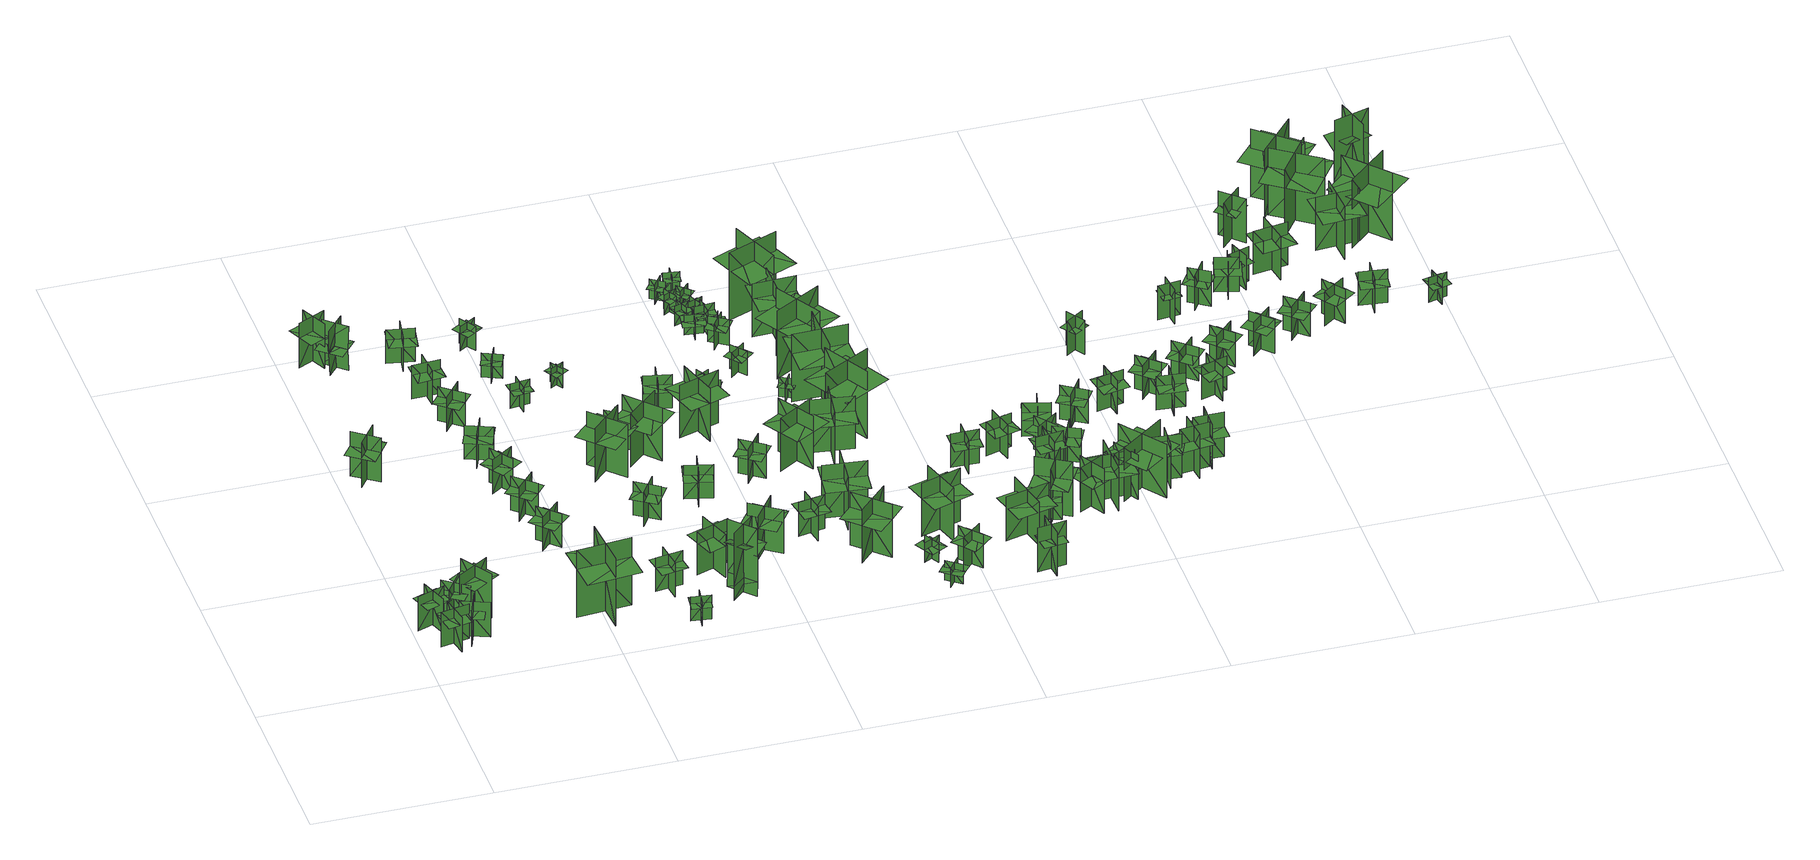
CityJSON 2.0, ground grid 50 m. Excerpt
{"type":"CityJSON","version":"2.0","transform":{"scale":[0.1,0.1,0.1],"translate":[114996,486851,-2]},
"CityObjects":{
"tree1":{"type":"SolitaryVegetationObject","geometry":[{"type":"MultiSurface","lod":"1","boundaries":[[[0,1,2]],[[0,2,3]],[[4,5,6]],[[4,6,7]],[[8,9,10]],[[8,10,11]],[[8,12,13]],[[8,13,9]]]}]},
"tree2":{"type":"SolitaryVegetationObject","geometry":[{"type":"MultiSurface","lod":"1","boundaries":[[[14,15,16]],[[14,16,17]],[[18,19,20]],[[18,20,21]],[[22,23,24]],[[22,24,25]],[[22,26,27]],[[22,27,23]]]}]},
"tree3":{"type":"SolitaryVegetationObject","geometry":[{"type":"MultiSurface","lod":"1","boundaries":[[[28,29,30]],[[28,30,31]],[[32,33,34]],[[32,34,35]],[[36,37,38]],[[36,38,39]],[[36,40,41]],[[36,41,37]]]}]},
"tree4":{"type":"SolitaryVegetationObject","geometry":[{"type":"MultiSurface","lod":"1","boundaries":[[[42,43,44]],[[42,44,45]],[[46,47,48]],[[46,48,49]],[[50,51,52]],[[50,52,53]],[[50,54,55]],[[50,55,51]]]}]},
"tree5":{"type":"SolitaryVegetationObject","geometry":[{"type":"MultiSurface","lod":"1","boundaries":[[[56,57,58]],[[56,58,59]],[[60,61,62]],[[60,62,63]],[[64,65,66]],[[64,66,67]],[[64,68,69]],[[64,69,65]]]}]},
"tree6":{"type":"SolitaryVegetationObject","geometry":[{"type":"MultiSurface","lod":"1","boundaries":[[[70,71,72]],[[70,72,73]],[[74,75,76]],[[74,76,77]],[[78,79,80]],[[78,80,81]],[[78,82,83]],[[78,83,79]]]}]},
"tree7":{"type":"SolitaryVegetationObject","geometry":[{"type":"MultiSurface","lod":"1","boundaries":[[[84,85,86]],[[84,86,87]],[[88,89,90]],[[88,90,91]],[[92,93,94]],[[92,94,95]],[[92,96,97]],[[92,97,93]]]}]},
"tree8":{"type":"SolitaryVegetationObject","geometry":[{"type":"MultiSurface","lod":"1","boundaries":[[[98,99,100]],[[98,100,101]],[[102,103,104]],[[102,104,105]],[[106,107,108]],[[106,108,109]],[[106,109,110]],[[106,110,111]]]}]},
"tree9":{"type":"SolitaryVegetationObject","geometry":[{"type":"MultiSurface","lod":"1","boundaries":[[[112,113,114]],[[112,114,115]],[[116,117,118]],[[116,118,119]],[[120,121,117]],[[120,117,116]],[[122,123,113]],[[122,113,112]],[[112,113,124]],[[112,124,125]],[[112,126,127]],[[112,127,113]]]}]},
"tree10":{"type":"SolitaryVegetationObject","geometry":[{"type":"MultiSurface","lod":"1","boundaries":[[[128,129,130]],[[128,130,131]],[[132,133,134]],[[132,134,135]],[[136,137,138]],[[136,138,139]],[[136,139,140]],[[136,140,141]]]}]},
"tree11":{"type":"SolitaryVegetationObject","geometry":[{"type":"MultiSurface","lod":"1","boundaries":[[[142,143,144]],[[142,144,145]],[[146,147,148]],[[146,148,149]],[[150,151,152]],[[150,152,153]],[[150,153,154]],[[150,154,155]]]}]},
"tree12":{"type":"SolitaryVegetationObject","geometry":[{"type":"MultiSurface","lod":"1","boundaries":[[[156,157,158]],[[156,158,159]],[[160,161,162]],[[160,162,163]],[[164,165,166]],[[164,166,167]],[[164,167,168]],[[164,168,169]]]}]},
"tree13":{"type":"SolitaryVegetationObject","geometry":[{"type":"MultiSurface","lod":"1","boundaries":[[[170,171,172]],[[170,172,173]],[[174,175,176]],[[174,176,177]],[[178,179,180]],[[178,180,181]],[[178,181,182]],[[178,182,183]]]}]},
"tree14":{"type":"SolitaryVegetationObject","geometry":[{"type":"MultiSurface","lod":"1","boundaries":[[[184,185,186]],[[184,186,187]],[[188,189,190]],[[188,190,191]],[[192,193,194]],[[192,194,195]],[[192,195,196]],[[192,196,197]]]}]},
"tree15":{"type":"SolitaryVegetationObject","geometry":[{"type":"MultiSurface","lod":"1","boundaries":[[[198,199,200]],[[198,200,201]],[[202,203,204]],[[202,204,205]],[[206,207,208]],[[206,208,209]],[[206,209,210]],[[206,210,211]]]}]},
"tree16":{"type":"SolitaryVegetationObject","geometry":[{"type":"MultiSurface","lod":"1","boundaries":[[[212,213,214]],[[212,214,215]],[[216,217,218]],[[216,218,219]],[[220,221,222]],[[220,222,223]],[[220,223,224]],[[220,224,225]]]}]},
"tree17":{"type":"SolitaryVegetationObject","geometry":[{"type":"MultiSurface","lod":"1","boundaries":[[[226,227,228]],[[226,228,229]],[[230,231,232]],[[230,232,233]],[[234,235,236]],[[234,236,237]],[[234,237,238]],[[234,238,239]]]}]},
"tree18":{"type":"SolitaryVegetationObject","geometry":[{"type":"MultiSurface","lod":"1","boundaries":[[[240,241,242]],[[240,242,243]],[[244,245,246]],[[244,246,247]],[[248,249,250]],[[248,250,251]],[[248,251,252]],[[248,252,253]]]}]},
"tree19":{"type":"SolitaryVegetationObject","geometry":[{"type":"MultiSurface","lod":"1","boundaries":[[[254,255,256]],[[254,256,257]],[[258,259,260]],[[258,260,261]],[[262,263,264]],[[262,264,265]],[[262,265,266]],[[262,266,267]]]}]},
"tree20":{"type":"SolitaryVegetationObject","geometry":[{"type":"MultiSurface","lod":"1","boundaries":[[[268,269,270]],[[268,270,271]],[[272,273,274]],[[272,274,275]],[[276,277,278]],[[276,278,279]],[[276,279,280]],[[276,280,281]]]}]},
"tree21":{"type":"SolitaryVegetationObject","geometry":[{"type":"MultiSurface","lod":"1","boundaries":[[[282,283,284]],[[282,284,285]],[[286,287,288]],[[286,288,289]],[[290,291,292]],[[290,292,293]],[[290,293,294]],[[290,294,295]]]}]},
"tree22":{"type":"SolitaryVegetationObject","geometry":[{"type":"MultiSurface","lod":"1","boundaries":[[[296,297,298]],[[296,298,299]],[[300,301,302]],[[300,302,303]],[[304,305,306]],[[304,306,307]],[[304,307,308]],[[304,308,309]]]}]},
"tree23":{"type":"SolitaryVegetationObject","geometry":[{"type":"MultiSurface","lod":"1","boundaries":[[[310,311,312]],[[310,312,313]],[[314,315,316]],[[314,316,317]],[[318,319,320]],[[318,320,321]],[[318,321,322]],[[318,322,323]]]}]},
"tree24":{"type":"SolitaryVegetationObject","geometry":[{"type":"MultiSurface","lod":"1","boundaries":[[[324,325,326]],[[324,326,327]],[[328,329,330]],[[328,330,331]],[[332,333,334]],[[332,334,335]],[[332,335,336]],[[332,336,337]]]}]},
"tree25":{"type":"SolitaryVegetationObject","geometry":[{"type":"MultiSurface","lod":"1","boundaries":[[[338,339,340]],[[338,340,341]],[[342,343,344]],[[342,344,345]],[[346,347,343]],[[346,343,342]],[[348,349,339]],[[348,339,338]],[[350,351,352]],[[350,352,353]],[[354,355,356]],[[354,356,357]]]}]},
"tree26":{"type":"SolitaryVegetationObject","geometry":[{"type":"MultiSurface","lod":"1","boundaries":[[[358,359,360]],[[358,360,361]],[[362,363,364]],[[362,364,365]],[[366,367,368]],[[366,368,369]],[[366,369,370]],[[366,370,371]]]}]},
"tree27":{"type":"SolitaryVegetationObject","geometry":[{"type":"MultiSurface","lod":"1","boundaries":[[[372,373,374]],[[372,374,375]],[[376,377,378]],[[376,378,379]],[[380,381,382]],[[380,382,383]],[[380,383,384]],[[380,384,385]]]}]},
"tree28":{"type":"SolitaryVegetationObject","geometry":[{"type":"MultiSurface","lod":"1","boundaries":[[[386,387,388]],[[386,388,389]],[[390,391,392]],[[390,392,393]],[[394,395,396]],[[394,396,397]],[[394,397,398]],[[394,398,399]]]}]},
"tree29":{"type":"SolitaryVegetationObject","geometry":[{"type":"MultiSurface","lod":"1","boundaries":[[[400,401,402]],[[400,402,403]],[[404,405,406]],[[404,406,407]],[[408,409,410]],[[408,410,411]],[[408,411,412]],[[408,412,413]]]}]},
"tree30":{"type":"SolitaryVegetationObject","geometry":[{"type":"MultiSurface","lod":"1","boundaries":[[[414,415,416]],[[414,416,417]],[[418,419,420]],[[418,420,421]],[[422,423,424]],[[422,424,425]],[[422,425,426]],[[422,426,427]]]}]},
"tree31":{"type":"SolitaryVegetationObject","geometry":[{"type":"MultiSurface","lod":"1","boundaries":[[[428,429,430]],[[428,430,431]],[[432,433,434]],[[432,434,435]],[[436,437,438]],[[436,438,439]],[[436,439,440]],[[436,440,441]]]}]},
"tree32":{"type":"SolitaryVegetationObject","geometry":[{"type":"MultiSurface","lod":"1","boundaries":[[[442,443,444]],[[442,444,445]],[[446,447,448]],[[446,448,449]],[[450,451,452]],[[450,452,453]],[[450,453,454]],[[450,454,455]]]}]},
"tree33":{"type":"SolitaryVegetationObject","geometry":[{"type":"MultiSurface","lod":"1","boundaries":[[[456,457,458]],[[456,458,459]],[[460,461,462]],[[460,462,463]],[[464,465,466]],[[464,466,467]],[[464,467,468]],[[464,468,469]]]}]},
"tree34":{"type":"SolitaryVegetationObject","geometry":[{"type":"MultiSurface","lod":"1","boundaries":[[[470,471,472]],[[470,472,473]],[[474,475,476]],[[474,476,477]],[[478,479,480]],[[478,480,481]],[[478,481,482]],[[478,482,483]]]}]},
"tree35":{"type":"SolitaryVegetationObject","geometry":[{"type":"MultiSurface","lod":"1","boundaries":[[[484,485,486]],[[484,486,487]],[[488,489,490]],[[488,490,491]],[[492,493,494]],[[492,494,495]],[[492,493,496]],[[492,496,497]]]}]},
"tree36":{"type":"SolitaryVegetationObject","geometry":[{"type":"MultiSurface","lod":"1","boundaries":[[[498,499,500]],[[498,500,501]],[[502,503,504]],[[502,504,505]],[[506,507,508]],[[506,508,509]],[[506,509,510]],[[506,510,511]]]}]},
"tree37":{"type":"SolitaryVegetationObject","geometry":[{"type":"MultiSurface","lod":"1","boundaries":[[[512,513,514]],[[512,514,515]],[[516,517,518]],[[516,518,519]],[[520,521,522]],[[520,522,523]],[[520,521,524]],[[520,524,525]]]}]},
"tree38":{"type":"SolitaryVegetationObject","geometry":[{"type":"MultiSurface","lod":"1","boundaries":[[[526,527,528]],[[526,528,529]],[[530,531,532]],[[530,532,533]],[[534,535,536]],[[534,536,537]],[[534,537,538]],[[534,538,539]]]}]},
"tree39":{"type":"SolitaryVegetationObject","geometry":[{"type":"MultiSurface","lod":"1","boundaries":[[[540,541,542]],[[540,542,543]],[[544,545,546]],[[544,546,547]],[[548,549,550]],[[548,550,551]],[[548,549,552]],[[548,552,553]]]}]},
"tree40":{"type":"SolitaryVegetationObject","geometry":[{"type":"MultiSurface","lod":"1","boundaries":[[[554,555,556]],[[554,556,557]],[[558,559,560]],[[558,560,561]],[[562,563,564]],[[562,564,565]],[[562,565,566]],[[562,566,567]]]}]},
"tree41":{"type":"SolitaryVegetationObject","geometry":[{"type":"MultiSurface","lod":"1","boundaries":[[[568,569,570]],[[568,570,571]],[[572,573,574]],[[572,574,575]],[[576,577,578]],[[576,578,579]],[[576,579,580]],[[576,580,581]]]}]},
"tree42":{"type":"SolitaryVegetationObject","geometry":[{"type":"MultiSurface","lod":"1","boundaries":[[[582,583,584]],[[582,584,585]],[[586,587,588]],[[586,588,589]],[[590,591,592]],[[590,592,593]],[[590,593,594]],[[590,594,595]]]}]},
"tree43":{"type":"SolitaryVegetationObject","geometry":[{"type":"MultiSurface","lod":"1","boundaries":[[[596,597,598]],[[596,598,599]],[[600,601,602]],[[600,602,603]],[[604,605,606]],[[604,606,607]],[[604,607,608]],[[604,608,609]]]}]},
"tree44":{"type":"SolitaryVegetationObject","geometry":[{"type":"MultiSurface","lod":"1","boundaries":[[[610,611,612]],[[610,612,613]],[[614,615,616]],[[614,616,617]],[[618,619,620]],[[618,620,621]],[[618,621,622]],[[618,622,623]]]}]},
"tree45":{"type":"SolitaryVegetationObject","geometry":[{"type":"MultiSurface","lod":"1","boundaries":[[[624,625,626]],[[624,626,627]],[[628,629,630]],[[628,630,631]],[[632,633,634]],[[632,634,635]],[[632,635,636]],[[632,636,637]]]}]},
"tree46":{"type":"SolitaryVegetationObject","geometry":[{"type":"MultiSurface","lod":"1","boundaries":[[[638,639,640]],[[638,640,641]],[[642,643,644]],[[642,644,645]],[[646,647,648]],[[646,648,649]],[[646,649,650]],[[646,650,651]]]}]},
"tree47":{"type":"SolitaryVegetationObject","geometry":[{"type":"MultiSurface","lod":"1","boundaries":[[[652,653,654]],[[652,654,655]],[[656,657,658]],[[656,658,659]],[[660,661,662]],[[660,662,663]],[[660,663,664]],[[660,664,665]]]}]},
"tree48":{"type":"SolitaryVegetationObject","geometry":[{"type":"MultiSurface","lod":"1","boundaries":[[[666,667,668]],[[666,668,669]],[[670,671,672]],[[670,672,673]],[[674,675,676]],[[674,676,677]],[[674,677,678]],[[674,678,679]]]}]},
"tree49":{"type":"SolitaryVegetationObject","geometry":[{"type":"MultiSurface","lod":"1","boundaries":[[[680,681,682]],[[680,682,683]],[[684,685,686]],[[684,686,687]],[[688,689,690]],[[688,690,691]],[[688,691,692]],[[688,692,693]]]}]},
"tree50":{"type":"SolitaryVegetationObject","geometry":[{"type":"MultiSurface","lod":"1","boundaries":[[[694,695,696]],[[694,696,697]],[[698,699,700]],[[698,700,701]],[[702,703,704]],[[702,704,705]],[[702,705,706]],[[702,706,707]]]}]},
"tree51":{"type":"SolitaryVegetationObject","geometry":[{"type":"MultiSurface","lod":"1","boundaries":[[[708,709,710]],[[708,710,711]],[[712,713,714]],[[712,714,715]],[[716,717,718]],[[716,718,719]],[[716,719,720]],[[716,720,721]]]}]},
"tree52":{"type":"SolitaryVegetationObject","geometry":[{"type":"MultiSurface","lod":"1","boundaries":[[[722,723,724]],[[722,724,725]],[[726,727,728]],[[726,728,729]],[[730,731,732]],[[730,732,733]],[[730,733,734]],[[730,734,735]]]}]},
"tree53":{"type":"SolitaryVegetationObject","geometry":[{"type":"MultiSurface","lod":"1","boundaries":[[[736,737,738]],[[736,738,739]],[[740,741,742]],[[740,742,743]],[[744,745,746]],[[744,746,747]],[[744,747,748]],[[744,748,749]]]}]},
"tree54":{"type":"SolitaryVegetationObject","geometry":[{"type":"MultiSurface","lod":"1","boundaries":[[[750,751,752]],[[750,752,753]],[[754,755,756]],[[754,756,757]],[[758,759,760]],[[758,760,761]],[[758,761,762]],[[758,762,763]]]}]},
"tree55":{"type":"SolitaryVegetationObject","geometry":[{"type":"MultiSurface","lod":"1","boundaries":[[[764,765,766]],[[764,766,767]],[[768,769,770]],[[768,770,771]],[[772,773,774]],[[772,774,775]],[[772,775,776]],[[772,776,777]]]}]},
"tree56":{"type":"SolitaryVegetationObject","geometry":[{"type":"MultiSurface","lod":"1","boundaries":[[[778,779,780]],[[778,780,781]],[[782,783,784]],[[782,784,785]],[[786,787,788]],[[786,788,789]],[[786,789,790]],[[786,790,791]]]}]},
"tree57":{"type":"SolitaryVegetationObject","geometry":[{"type":"MultiSurface","lod":"1","boundaries":[[[792,793,794]],[[792,794,795]],[[796,797,798]],[[796,798,799]],[[800,801,802]],[[800,802,803]],[[800,803,804]],[[800,804,805]]]}]},
"tree58":{"type":"SolitaryVegetationObject","geometry":[{"type":"MultiSurface","lod":"1","boundaries":[[[806,807,808]],[[806,808,809]],[[810,811,812]],[[810,812,813]],[[814,815,816]],[[814,816,817]],[[814,817,818]],[[814,818,819]]]}]},
"tree59":{"type":"SolitaryVegetationObject","geometry":[{"type":"MultiSurface","lod":"1","boundaries":[[[820,821,822]],[[820,822,823]],[[824,825,826]],[[824,826,827]],[[828,829,830]],[[828,830,831]],[[828,831,832]],[[828,832,833]]]}]},
"tree60":{"type":"SolitaryVegetationObject","geometry":[{"type":"MultiSurface","lod":"1","boundaries":[[[834,835,836]],[[834,836,837]],[[838,839,840]],[[838,840,841]],[[842,843,844]],[[842,844,845]],[[842,845,846]],[[842,846,847]]]}]},
"tree61":{"type":"SolitaryVegetationObject","geometry":[{"type":"MultiSurface","lod":"1","boundaries":[[[848,849,850]],[[848,850,851]],[[852,853,854]],[[852,854,855]],[[856,857,858]],[[856,858,859]],[[856,859,860]],[[856,860,861]]]}]},
"tree62":{"type":"SolitaryVegetationObject","geometry":[{"type":"MultiSurface","lod":"1","boundaries":[[[862,863,864]],[[862,864,865]],[[866,867,868]],[[866,868,869]],[[870,871,872]],[[870,872,873]],[[870,873,874]],[[870,874,875]]]}]},
"tree63":{"type":"SolitaryVegetationObject","geometry":[{"type":"MultiSurface","lod":"1","boundaries":[[[876,877,878]],[[876,878,879]],[[880,881,882]],[[880,882,883]],[[884,885,886]],[[884,886,887]],[[884,887,888]],[[884,888,889]]]}]},
"tree64":{"type":"SolitaryVegetationObject","geometry":[{"type":"MultiSurface","lod":"1","boundaries":[[[890,891,892]],[[890,892,893]],[[894,895,896]],[[894,896,897]],[[898,899,900]],[[898,900,901]],[[898,901,902]],[[898,902,903]]]}]},
"tree65":{"type":"SolitaryVegetationObject","geometry":[{"type":"MultiSurface","lod":"1","boundaries":[[[904,905,906]],[[904,906,907]],[[908,909,910]],[[908,910,911]],[[912,913,914]],[[912,914,915]],[[912,915,916]],[[912,916,917]]]}]},
"tree66":{"type":"SolitaryVegetationObject","geometry":[{"type":"MultiSurface","lod":"1","boundaries":[[[918,919,920]],[[918,920,921]],[[922,923,924]],[[922,924,925]],[[926,927,928]],[[926,928,929]],[[926,929,930]],[[926,930,931]]]}]},
"tree67":{"type":"SolitaryVegetationObject","geometry":[{"type":"MultiSurface","lod":"1","boundaries":[[[932,933,934]],[[932,934,935]],[[936,937,938]],[[936,938,939]],[[940,941,942]],[[940,942,943]],[[940,944,945]],[[940,945,941]]]}]},
"tree68":{"type":"SolitaryVegetationObject","geometry":[{"type":"MultiSurface","lod":"1","boundaries":[[[946,947,948]],[[946,948,949]],[[950,951,952]],[[950,952,953]],[[954,955,956]],[[954,956,957]],[[954,957,958]],[[954,958,959]]]}]},
"tree69":{"type":"SolitaryVegetationObject","geometry":[{"type":"MultiSurface","lod":"1","boundaries":[[[960,961,962]],[[960,962,963]],[[964,965,966]],[[964,966,967]],[[968,969,970]],[[968,970,971]],[[968,971,972]],[[968,972,973]]]}]},
"tree70":{"type":"SolitaryVegetationObject","geometry":[{"type":"MultiSurface","lod":"1","boundaries":[[[974,975,976]],[[974,976,977]],[[978,979,980]],[[978,980,981]],[[982,983,984]],[[982,984,985]],[[982,986,987]],[[982,987,983]]]}]},
"tree71":{"type":"SolitaryVegetationObject","geometry":[{"type":"MultiSurface","lod":"1","boundaries":[[[988,989,990]],[[988,990,991]],[[992,993,994]],[[992,994,995]],[[996,997,998]],[[996,998,999]],[[996,999,1000]],[[996,1000,1001]]]}]},
"tree72":{"type":"SolitaryVegetationObject","geometry":[{"type":"MultiSurface","lod":"1","boundaries":[[[1002,1003,1004]],[[1002,1004,1005]],[[1006,1007,1008]],[[1006,1008,1009]],[[1010,1011,1012]],[[1010,1012,1013]],[[1010,1013,1014]],[[1010,1014,1015]]]}]},
"tree73":{"type":"SolitaryVegetationObject","geometry":[{"type":"MultiSurface","lod":"1","boundaries":[[[1016,1017,1018]],[[1016,1018,1019]],[[1020,1021,1022]],[[1020,1022,1023]],[[1024,1025,1026]],[[1024,1026,1027]],[[1024,1027,1028]],[[1024,1028,1029]]]}]},
"tree74":{"type":"SolitaryVegetationObject","geometry":[{"type":"MultiSurface","lod":"1","boundaries":[[[1030,1031,1032]],[[1030,1032,1033]],[[1034,1035,1036]],[[1034,1036,1037]],[[1038,1039,1040]],[[1038,1040,1041]],[[1038,1041,1042]],[[1038,1042,1043]]]}]},
"tree75":{"type":"SolitaryVegetationObject","geometry":[{"type":"MultiSurface","lod":"1","boundaries":[[[1044,1045,1046]],[[1044,1046,1047]],[[1048,1049,1050]],[[1048,1050,1051]],[[1052,1053,1054]],[[1052,1054,1055]],[[1052,1056,1057]],[[1052,1057,1053]]]}]},
"tree76":{"type":"SolitaryVegetationObject","geometry":[{"type":"MultiSurface","lod":"1","boundaries":[[[1058,1059,1060]],[[1058,1060,1061]],[[1062,1063,1064]],[[1062,1064,1065]],[[1066,1067,1068]],[[1066,1068,1069]],[[1066,1069,1070]],[[1066,1070,1071]]]}]},
"tree77":{"type":"SolitaryVegetationObject","geometry":[{"type":"MultiSurface","lod":"1","boundaries":[[[1072,1073,1074]],[[1072,1074,1075]],[[1076,1077,1078]],[[1076,1078,1079]],[[1080,1081,1082]],[[1080,1082,1083]],[[1080,1083,1084]],[[1080,1084,1085]]]}]},
"tree78":{"type":"SolitaryVegetationObject","geometry":[{"type":"MultiSurface","lod":"1","boundaries":[[[1086,1087,1088]],[[1086,1088,1089]],[[1090,1091,1092]],[[1090,1092,1093]],[[1094,1095,1096]],[[1094,1096,1097]],[[1094,1097,1098]],[[1094,1098,1099]]]}]},
"tree79":{"type":"SolitaryVegetationObject","geometry":[{"type":"MultiSurface","lod":"1","boundaries":[[[1100,1101,1102]],[[1100,1102,1103]],[[1104,1105,1106]],[[1104,1106,1107]],[[1108,1109,1110]],[[1108,1110,1111]],[[1108,1111,1112]],[[1108,1112,1113]]]}]},
"tree80":{"type":"SolitaryVegetationObject","geometry":[{"type":"MultiSurface","lod":"1","boundaries":[[[1114,1115,1116]],[[1114,1116,1117]],[[1118,1119,1120]],[[1118,1120,1121]],[[1122,1123,1124]],[[1122,1124,1125]],[[1122,1126,1127]],[[1122,1127,1123]]]}]},
"tree81":{"type":"SolitaryVegetationObject","geometry":[{"type":"MultiSurface","lod":"1","boundaries":[[[1128,1129,1130]],[[1128,1130,1131]],[[1132,1133,1134]],[[1132,1134,1135]],[[1136,1137,1138]],[[1136,1138,1139]],[[1136,1139,1140]],[[1136,1140,1141]]]}]},
"tree82":{"type":"SolitaryVegetationObject","geometry":[{"type":"MultiSurface","lod":"1","boundaries":[[[1142,1143,1144]],[[1142,1144,1145]],[[1146,1147,1148]],[[1146,1148,1149]],[[1150,1151,1152]],[[1150,1152,1153]],[[1150,1154,1155]],[[1150,1155,1151]]]}]},
"tree83":{"type":"SolitaryVegetationObject","geometry":[{"type":"MultiSurface","lod":"1","boundaries":[[[1156,1157,1158]],[[1156,1158,1159]],[[1160,1161,1162]],[[1160,1162,1163]],[[1164,1165,1166]],[[1164,1166,1167]],[[1164,1167,1168]],[[1164,1168,1169]]]}]},
"tree84":{"type":"SolitaryVegetationObject","geometry":[{"type":"MultiSurface","lod":"1","boundaries":[[[1170,1171,1172]],[[1170,1172,1173]],[[1174,1175,1176]],[[1174,1176,1177]],[[1178,1179,1180]],[[1178,1180,1181]],[[1178,1181,1182]],[[1178,1182,1183]]]}]},
"tree85":{"type":"SolitaryVegetationObject","geometry":[{"type":"MultiSurface","lod":"1","boundaries":[[[1184,1185,1186]],[[1184,1186,1187]],[[1188,1189,1190]],[[1188,1190,1191]],[[1192,1193,1194]],[[1192,1194,1195]],[[1192,1195,1196]],[[1192,1196,1197]]]}]},
"tree86":{"type":"SolitaryVegetationObject","geometry":[{"type":"MultiSurface","lod":"1","boundaries":[[[1198,1199,1200]],[[1198,1200,1201]],[[1202,1203,1204]],[[1202,1204,1205]],[[1206,1207,1208]],[[1206,1208,1209]],[[1206,1209,1210]],[[1206,1210,1211]]]}]},
"tree87":{"type":"SolitaryVegetationObject","geometry":[{"type":"MultiSurface","lod":"1","boundaries":[[[1212,1213,1214]],[[1212,1214,1215]],[[1216,1217,1218]],[[1216,1218,1219]],[[1220,1221,1222]],[[1220,1222,1223]],[[1220,1223,1224]],[[1220,1224,1225]]]}]},
"tree88":{"type":"SolitaryVegetationObject","geometry":[{"type":"MultiSurface","lod":"1","boundaries":[[[1226,1227,1228]],[[1226,1228,1229]],[[1230,1231,1232]],[[1230,1232,1233]],[[1234,1235,1236]],[[1234,1236,1237]],[[1234,1237,1238]],[[1234,1238,1239]]]}]},
"tree89":{"type":"SolitaryVegetationObject","geometry":[{"type":"MultiSurface","lod":"1","boundaries":[[[1240,1241,1242]],[[1240,1242,1243]],[[1244,1245,1246]],[[1244,1246,1247]],[[1248,1249,1250]],[[1248,1250,1251]],[[1248,1252,1253]],[[1248,1253,1249]]]}]},
"tree90":{"type":"SolitaryVegetationObject","geometry":[{"type":"MultiSurface","lod":"1","boundaries":[[[1254,1255,1256]],[[1254,1256,1257]],[[1258,1259,1260]],[[1258,1260,1261]],[[1262,1263,1264]],[[1262,1264,1265]],[[1262,1265,1266]],[[1262,1266,1267]]]}]},
"tree91":{"type":"SolitaryVegetationObject","geometry":[{"type":"MultiSurface","lod":"1","boundaries":[[[1268,1269,1270]],[[1268,1270,1271]],[[1272,1273,1274]],[[1272,1274,1275]],[[1276,1277,1278]],[[1276,1278,1279]],[[1276,1280,1281]],[[1276,1281,1277]]]}]},
"tree92":{"type":"SolitaryVegetationObject","geometry":[{"type":"MultiSurface","lod":"1","boundaries":[[[1282,1283,1284]],[[1282,1284,1285]],[[1286,1287,1288]],[[1286,1288,1289]],[[1290,1291,1292]],[[1290,1292,1293]],[[1290,1293,1294]],[[1290,1294,1295]]]}]},
"tree93":{"type":"SolitaryVegetationObject","geometry":[{"type":"MultiSurface","lod":"1","boundaries":[[[1296,1297,1298]],[[1296,1298,1299]],[[1300,1301,1302]],[[1300,1302,1303]],[[1304,1305,1306]],[[1304,1306,1307]],[[1304,1307,1308]],[[1304,1308,1309]]]}]},
"tree94":{"type":"SolitaryVegetationObject","geometry":[{"type":"MultiSurface","lod":"1","boundaries":[[[1310,1311,1312]],[[1310,1312,1313]],[[1314,1315,1316]],[[1314,1316,1317]],[[1318,1319,1320]],[[1318,1320,1321]],[[1318,1321,1322]],[[1318,1322,1323]]]}]},
"tree95":{"type":"SolitaryVegetationObject","geometry":[{"type":"MultiSurface","lod":"1","boundaries":[[[1324,1325,1326]],[[1324,1326,1327]],[[1328,1329,1330]],[[1328,1330,1331]],[[1332,1333,1334]],[[1332,1334,1335]],[[1332,1335,1336]],[[1332,1336,1337]]]}]},
"tree96":{"type":"SolitaryVegetationObject","geometry":[{"type":"MultiSurface","lod":"1","boundaries":[[[1338,1339,1340]],[[1338,1340,1341]],[[1342,1343,1344]],[[1342,1344,1345]],[[1346,1347,1348]],[[1346,1348,1349]],[[1346,1349,1350]],[[1346,1350,1351]]]}]},
"tree97":{"type":"SolitaryVegetationObject","geometry":[{"type":"MultiSurface","lod":"1","boundaries":[[[1352,1353,1354]],[[1352,1354,1355]],[[1356,1357,1358]],[[1356,1358,1359]],[[1360,1361,1362]],[[1360,1362,1363]],[[1360,1363,1364]],[[1360,1364,1365]]]}]},
"tree98":{"type":"SolitaryVegetationObject","geometry":[{"type":"MultiSurface","lod":"1","boundaries":[[[1366,1367,1368]],[[1366,1368,1369]],[[1370,1371,1372]],[[1370,1372,1373]],[[1374,1375,1376]],[[1374,1376,1377]],[[1374,1377,1378]],[[1374,1378,1379]]]}]},
"tree99":{"type":"SolitaryVegetationObject","geometry":[{"type":"MultiSurface","lod":"1","boundaries":[[[1380,1381,1382]],[[1380,1382,1383]],[[1384,1385,1386]],[[1384,1386,1387]],[[1388,1389,1390]],[[1388,1390,1391]],[[1388,1391,1392]],[[1388,1392,1393]]]}]},
"tree100":{"type":"SolitaryVegetationObject","geometry":[{"type":"MultiSurface","lod":"1","boundaries":[[[1394,1395,1396]],[[1394,1396,1397]],[[1398,1399,1400]],[[1398,1400,1401]],[[1402,1403,1404]],[[1402,1404,1405]],[[1402,1405,1406]],[[1402,1406,1407]]]}]},
"tree101":{"type":"SolitaryVegetationObject","geometry":[{"type":"MultiSurface","lod":"1","boundaries":[[[1408,1409,1410]],[[1408,1410,1411]],[[1412,1413,1414]],[[1412,1414,1415]],[[1416,1417,1418]],[[1416,1418,1419]],[[1416,1419,1420]],[[1416,1420,1421]]]}]},
"tree102":{"type":"SolitaryVegetationObject","geometry":[{"type":"MultiSurface","lod":"1","boundaries":[[[1422,1423,1424]],[[1422,1424,1425]],[[1426,1427,1428]],[[1426,1428,1429]],[[1430,1431,1432]],[[1430,1432,1433]],[[1430,1433,1434]],[[1430,1434,1435]]]}]},
"tree103":{"type":"SolitaryVegetationObject","geometry":[{"type":"MultiSurface","lod":"1","boundaries":[[[1436,1437,1438]],[[1436,1438,1439]],[[1440,1441,1442]],[[1440,1442,1443]],[[1444,1445,1441]],[[1444,1441,1440]],[[1446,1447,1437]],[[1446,1437,1436]],[[1448,1449,1450]],[[1448,1450,1451]],[[1452,1453,1454]],[[1452,1454,1455]]]}]}
},
"vertices":[
[13,238,16],[91,266,16],[91,266,125],[13,238,125],[72,210,16],[44,288,16],[44,288,125],[72,210,125],[20,240,97],[91,266,97],[80,297,97],[9,271,97],[31,210,97],[102,235,97],
[95,114,16],[79,195,16],[79,195,126],[95,114,126],[131,168,16],[50,152,16],[50,152,126],[131,168,126],[93,121,97],[79,195,97],[47,189,97],[61,114,97],[126,127,97],[111,201,97],
[127,133,15],[157,210,15],[157,210,125],[127,133,125],[186,160,15],[110,190,15],[110,190,125],[186,160,125],[129,140,96],[157,210,96],[127,222,96],[99,152,96],[160,128,96],[187,198,96],
[158,246,15],[90,293,15],[90,293,125],[158,246,125],[146,310,15],[99,242,15],[99,242,125],[146,310,125],[153,250,97],[90,293,97],[72,266,97],[134,223,97],[171,277,97],[108,320,97],
[132,258,14],[221,316,14],[221,316,155],[132,258,155],[214,242,14],[156,330,14],[156,330,155],[214,242,155],[139,263,119],[221,316,119],[197,351,119],[116,298,119],[163,228,119],[244,281,119],
[108,974,10],[58,905,10],[58,905,152],[108,974,152],[44,963,10],[113,913,10],[113,913,152],[44,963,152],[44,963,106],[113,913,106],[140,951,106],[71,1001,106],[16,925,106],[86,875,106],
[52,1456,17],[130,1493,17],[130,1493,159],[52,1456,159],[114,1434,17],[78,1512,17],[78,1512,159],[114,1434,159],[114,1434,113],[78,1512,113],[36,1492,113],[72,1415,113],[156,1454,113],[120,1532,113],
[513,117,13],[500,271,13],[500,271,228],[513,117,228],[580,195,13],[426,182,13],[426,182,228],[580,195,228],[580,195,168],[573,272,168],[419,259,168],[426,182,168],[433,104,168],[587,118,168],
[116,1402,87],[166,1460,87],[136,1486,87],[86,1428,87],[111,1454,87],[169,1405,87],[172,1408,157],[114,1458,157],[114,1458,17],[172,1408,17],[119,1400,17],[169,1458,17],[166,1460,157],[116,1402,157],[146,1377,87],[195,1434,87],
[425,486,19],[480,541,19],[480,541,126],[425,486,126],[476,486,19],[422,541,19],[422,541,126],[476,486,126],[476,486,96],[504,513,96],[450,568,96],[422,541,96],[394,514,96],[449,459,96],
[402,625,23],[454,683,23],[454,683,131],[402,625,131],[454,628,23],[396,680,23],[396,680,131],[454,628,131],[454,628,100],[480,657,100],[422,708,100],[396,680,100],[370,651,100],[428,599,100],
[372,765,21],[435,810,21],[435,810,129],[372,765,129],[423,756,21],[378,819,21],[378,819,129],[423,756,129],[423,756,98],[455,778,98],[410,841,98],[378,819,98],[347,797,98],[391,733,98],
[394,960,19],[365,888,19],[365,888,126],[394,960,126],[346,939,19],[418,911,19],[418,911,126],[346,939,126],[346,939,96],[332,903,96],[404,875,96],[418,911,96],[433,947,96],[360,975,96],
[337,1067,22],[385,1128,22],[385,1128,130],[337,1067,130],[389,1073,22],[328,1121,22],[328,1121,130],[389,1073,130],[389,1073,100],[413,1103,100],[352,1151,100],[328,1121,100],[304,1091,100],[364,1043,100],
[370,1239,19],[292,1235,19],[292,1235,127],[370,1239,127],[331,1274,19],[336,1197,19],[336,1197,127],[331,1274,127],[331,1274,97],[293,1271,97],[297,1194,97],[336,1197,97],[375,1199,97],[370,1276,97],
[348,1393,20],[272,1406,20],[272,1406,127],[348,1393,127],[318,1435,20],[306,1359,20],[306,1359,127],[318,1435,127],[318,1435,97],[280,1442,97],[268,1365,97],[306,1359,97],[344,1353,97],[357,1429,97],
[703,70,22],[758,63,22],[758,63,99],[703,70,99],[725,41,22],[733,95,22],[733,95,99],[725,41,99],[725,41,78],[753,37,78],[760,92,78],[733,95,78],[705,99,78],[698,44,78],
[685,266,20],[696,189,20],[696,189,128],[685,266,128],[654,225,20],[731,236,20],[731,236,128],[654,225,128],[654,225,97],[660,186,97],[736,198,97],[731,236,97],[725,274,97],[648,263,97],
[549,1152,19],[555,1097,19],[555,1097,96],[549,1152,96],[526,1123,19],[581,1130,19],[581,1130,96],[526,1123,96],[526,1123,75],[529,1096,75],[584,1102,75],[581,1130,75],[577,1157,75],[522,1151,75],
[760,530,19],[696,572,19],[696,572,127],[760,530,127],[750,580,19],[708,516,19],[708,516,127],[750,580,127],[750,580,97],[718,602,97],[675,537,97],[708,516,97],[740,494,97],[783,559,97],
[510,1242,20],[531,1293,20],[531,1293,97],[510,1242,97],[544,1255,20],[493,1277,20],[493,1277,97],[544,1255,97],[544,1255,76],[555,1281,76],[504,1303,76],[493,1277,76],[482,1252,76],[533,1230,76],
[871,299,21],[778,264,21],[778,264,159],[871,299,159],[811,326,21],[846,233,21],[846,233,159],[811,326,159],[811,326,121],[764,309,121],[799,216,121],[846,233,121],[892,251,121],[858,344,121],
[644,822,21],[729,736,21],[729,736,191],[644,822,191],[643,741,21],[730,827,21],[730,827,191],[643,741,191],[643,741,143],[686,698,143],[772,783,143],[730,827,143],[687,870,143],[600,785,143],
[482,1440,21],[512,1394,21],[512,1394,98],[482,1440,98],[474,1404,21],[520,1434,21],[520,1434,98],[474,1404,98],[474,1404,77],[489,1381,77],[535,1411,77],[520,1434,77],[505,1457,77],[459,1427,77],
[839,191,69],[901,125,69],[900,124,239],[838,190,239],[836,123,69],[903,184,69],[902,185,239],[836,123,239],[836,123,24],[902,185,24],[838,190,24],[900,124,24],[839,191,152],[900,124,152],[934,155,168],[873,222,168],[892,133,178],[845,183,178],[820,159,188],[866,110,188],
[647,1158,35],[685,1180,35],[685,1180,96],[647,1158,96],[676,1150,35],[653,1188,35],[653,1188,96],[676,1150,96],[676,1150,79],[695,1161,79],[672,1200,79],[653,1188,79],[634,1177,79],[657,1139,79],
[741,942,13],[767,978,13],[767,978,74],[741,942,74],[770,947,13],[734,972,13],[734,972,74],[770,947,74],[770,947,57],[783,965,57],[747,990,57],[734,972,57],[721,954,57],[758,928,57],
[838,784,19],[755,873,19],[755,873,188],[838,784,188],[841,865,19],[752,782,19],[752,782,188],[841,865,188],[841,865,140],[799,910,140],[710,827,140],[752,782,140],[794,738,140],[882,821,140],
[842,601,21],[917,583,21],[917,583,128],[842,601,128],[869,557,21],[886,632,21],[886,632,128],[869,557,128],[869,557,98],[907,548,98],[924,624,98],[886,632,98],[848,641,98],[831,565,98],
[939,348,23],[1021,291,23],[1021,291,161],[939,348,161],[950,283,23],[1007,364,23],[1007,364,161],[950,283,161],[950,283,123],[991,254,123],[1048,336,123],[1007,364,123],[967,393,123],[909,312,123],
[898,1050,18],[883,974,18],[883,974,125],[898,1050,125],[855,1021,18],[931,1006,18],[931,1006,125],[855,1021,125],[855,1021,95],[847,983,95],[923,968,95],[931,1006,95],[938,1044,95],[862,1059,95],
[1109,397,22],[1123,321,22],[1123,321,130],[1109,397,130],[1080,355,22],[1156,369,22],[1156,369,130],[1080,355,130],[1080,355,100],[1086,317,100],[1163,330,100],[1156,369,100],[1149,407,100],[1073,393,100],
[911,870,18],[1027,908,18],[1027,908,187],[911,870,187],[983,833,18],[946,949,18],[946,949,187],[983,833,187],[983,833,140],[1041,852,140],[1004,967,140],[946,949,140],[888,930,140],[925,814,140],
[1022,618,23],[1067,681,23],[1067,681,131],[1022,618,131],[1073,626,23],[1010,671,23],[1010,671,131],[1073,626,131],[1073,626,101],[1096,657,101],[1033,703,101],[1010,671,101],[988,640,101],[1050,595,101],
[1015,1034,9],[974,1010,9],[974,1010,72],[1015,1034,72],[984,1042,9],[1007,1001,9],[1007,1001,72],[984,1042,72],[1014,1035,51],[973,1012,51],[985,991,51],[1026,1015,51],[964,1028,51],[1005,1052,51],
[1208,202,15],[1292,291,15],[1292,291,184],[1208,202,184],[1289,204,15],[1201,288,15],[1201,288,184],[1289,204,184],[1289,204,137],[1331,248,137],[1242,332,137],[1201,288,137],[1159,243,137],[1247,160,137],
[1044,1060,18],[1004,1037,18],[1004,1037,81],[1044,1060,81],[1014,1069,18],[1037,1028,18],[1037,1028,81],[1014,1069,81],[1044,1062,60],[1003,1038,60],[1015,1018,60],[1055,1041,60],[993,1055,60],[1034,1078,60],
[1226,471,18],[1213,350,18],[1213,350,187],[1226,471,187],[1162,420,18],[1283,407,18],[1283,407,187],[1162,420,187],[1162,420,140],[1156,360,140],[1277,347,140],[1283,407,140],[1290,468,140],[1169,481,140],
[1063,1009,16],[1021,1030,16],[1021,1030,79],[1063,1009,79],[1053,1039,16],[1032,997,16],[1032,997,79],[1053,1039,79],[1064,1010,58],[1022,1031,58],[1011,1010,58],[1053,989,58],[1030,1048,58],[1072,1027,58],
[1204,636,20],[1139,739,20],[1139,739,189],[1204,636,189],[1222,715,20],[1119,650,20],[1119,650,189],[1222,715,189],[1222,715,142],[1190,766,142],[1087,702,142],[1119,650,142],[1151,599,142],[1255,663,142],
[1429,74,14],[1429,74,76],[1397,32,76],[1397,32,14],[1433,39,14],[1433,39,76],[1392,70,76],[1392,70,14],[1439,34,56],[1456,55,56],[1405,94,56],[1388,73,56],[1372,51,56],[1423,12,56],
[1364,158,15],[1364,158,77],[1411,183,77],[1411,183,15],[1374,192,15],[1374,192,77],[1399,147,77],[1399,147,15],[1371,199,56],[1347,186,56],[1378,130,56],[1402,143,56],[1425,156,56],[1394,212,56],
[1072,1271,26],[1072,1271,88],[1079,1324,88],[1079,1324,26],[1051,1300,26],[1051,1300,88],[1102,1293,88],[1102,1293,26],[1043,1301,68],[1039,1275,68],[1103,1266,68],[1107,1292,68],[1110,1319,68],[1047,1328,68],
[1039,1347,25],[1081,1362,25],[1081,1362,87],[1039,1347,87],[1066,1334,25],[1051,1376,25],[1051,1376,87],[1066,1334,87],[1066,1334,69],[1087,1342,69],[1072,1383,69],[1051,1376,69],[1030,1369,69],[1045,1327,69],
[1015,1448,30],[1040,1484,30],[1040,1484,92],[1015,1448,92],[1044,1453,30],[1008,1478,30],[1008,1478,92],[1044,1453,92],[1044,1453,74],[1057,1472,74],[1020,1496,74],[1008,1478,74],[995,1460,74],[1032,1435,74],
[1032,1426,29],[1055,1388,29],[1055,1388,90],[1032,1426,90],[1025,1398,29],[1063,1421,29],[1063,1421,90],[1025,1398,90],[1025,1398,73],[1036,1379,73],[1074,1401,73],[1063,1421,73],[1051,1440,73],[1013,1417,73],
[1159,1124,21],[1117,1089,21],[1117,1089,98],[1159,1124,98],[1123,1128,21],[1158,1085,21],[1158,1085,98],[1123,1128,98],[1123,1128,76],[1102,1110,76],[1137,1067,76],[1158,1085,76],[1180,1103,76],[1144,1145,76],
[1279,759,18],[1263,639,18],[1263,639,187],[1279,759,187],[1215,710,18],[1335,695,18],[1335,695,187],[1215,710,187],[1215,710,140],[1207,650,140],[1327,634,140],[1335,695,140],[1343,755,140],[1222,771,140],
[1141,1266,23],[1108,1217,23],[1108,1217,105],[1141,1266,105],[1102,1259,23],[1151,1226,23],[1151,1226,105],[1102,1259,105],[1102,1259,82],[1086,1235,82],[1134,1201,82],[1151,1226,82],[1168,1250,82],[1119,1283,82],
[1106,1340,24],[1110,1285,24],[1110,1285,101],[1106,1340,101],[1081,1312,24],[1137,1316,24],[1137,1316,101],[1081,1312,101],[1081,1312,80],[1083,1285,80],[1138,1289,80],[1137,1316,80],[1135,1344,80],[1080,1340,80],
[1091,1384,23],[1108,1343,23],[1108,1343,85],[1091,1384,85],[1079,1357,23],[1120,1374,23],[1120,1374,85],[1079,1357,85],[1079,1357,67],[1088,1336,67],[1129,1353,67],[1120,1374,67],[1112,1394,67],[1071,1377,67],
[1502,86,18],[1451,144,18],[1451,144,126],[1502,86,126],[1506,137,18],[1448,86,18],[1448,86,126],[1506,137,126],[1506,137,96],[1480,167,96],[1422,116,96],[1448,86,96],[1473,57,96],[1531,108,96],
[1072,1408,24],[1102,1440,24],[1102,1440,85],[1072,1408,85],[1101,1409,24],[1069,1439,24],[1069,1439,85],[1101,1409,85],[1101,1409,68],[1116,1425,68],[1085,1455,68],[1069,1439,68],[1054,1423,68],[1086,1393,68],
[1126,1259,22],[1141,1300,22],[1141,1300,84],[1126,1259,84],[1152,1271,22],[1111,1286,22],[1111,1286,84],[1152,1271,84],[1152,1271,66],[1160,1292,66],[1119,1307,66],[1111,1286,66],[1103,1266,66],[1145,1250,66],
[1072,1507,33],[1067,1463,33],[1067,1463,95],[1072,1507,95],[1049,1489,33],[1093,1484,33],[1093,1484,95],[1049,1489,95],[1049,1489,78],[1047,1467,78],[1091,1462,78],[1093,1484,78],[1096,1506,78],[1052,1511,78],
[1249,952,20],[1210,974,20],[1210,974,82],[1249,952,82],[1241,980,20],[1219,942,20],[1219,942,82],[1241,980,82],[1241,980,65],[1222,992,65],[1200,953,65],[1219,942,65],[1238,931,65],[1260,969,65],
[1427,342,17],[1463,226,17],[1463,226,186],[1427,342,186],[1389,270,17],[1505,307,17],[1505,307,186],[1389,270,186],[1389,270,138],[1407,212,138],[1523,249,138],[1505,307,138],[1487,365,138],[1371,329,138],
[1379,733,15],[1303,868,15],[1303,868,230],[1379,733,230],[1408,832,15],[1273,756,15],[1273,756,230],[1408,832,230],[1408,832,170],[1370,899,170],[1235,823,170],[1273,756,170],[1311,688,170],[1446,764,170],
[1320,879,13],[1318,1033,13],[1318,1033,229],[1320,879,229],[1393,952,13],[1238,950,13],[1238,950,229],[1393,952,229],[1393,952,168],[1392,1030,168],[1237,1027,168],[1238,950,168],[1239,873,168],[1394,875,168],
[1259,1163,11],[1338,1030,11],[1338,1030,227],[1259,1163,227],[1233,1063,11],[1366,1142,11],[1366,1142,227],[1233,1063,227],[1233,1063,166],[1273,997,166],[1406,1076,166],[1366,1142,166],[1326,1209,166],[1193,1130,166],
[1278,1315,15],[1280,1193,15],[1280,1193,184],[1278,1315,184],[1222,1257,15],[1343,1259,15],[1343,1259,184],[1222,1257,184],[1222,1257,137],[1223,1196,137],[1344,1198,137],[1343,1259,137],[1342,1320,137],[1221,1318,137],
[1331,1409,10],[1188,1351,10],[1188,1351,226],[1331,1409,226],[1237,1450,10],[1295,1307,10],[1295,1307,226],[1237,1450,226],[1237,1450,165],[1165,1421,165],[1223,1277,165],[1295,1307,165],[1367,1336,165],[1308,1479,165],
[1637,44,8],[1718,55,8],[1718,55,148],[1637,44,148],[1680,11,8],[1680,11,148],[1670,92,148],[1670,92,8],[1680,14,103],[1714,19,103],[1705,83,103],[1671,79,103],[1638,74,103],[1646,10,103],
[1645,281,7],[1675,156,7],[1675,156,147],[1645,281,147],[1598,202,7],[1723,233,7],[1723,233,147],[1598,202,147],[1603,204,108],[1616,149,108],[1731,177,108],[1718,232,108],[1704,286,108],[1589,258,108],
[1586,577,19],[1585,500,19],[1585,500,127],[1586,577,127],[1549,541,19],[1626,541,19],[1626,541,127],[1549,541,127],[1549,541,96],[1548,503,96],[1626,502,96],[1626,541,96],[1627,579,96],[1549,580,96],
[1729,229,8],[1745,290,8],[1745,290,116],[1729,229,116],[1765,250,8],[1765,250,116],[1704,266,116],[1704,266,8],[1763,250,82],[1770,276,82],[1721,289,82],[1714,264,82],[1707,238,82],[1756,225,82],
[1783,331,6],[1731,240,6],[1731,240,180],[1783,331,180],[1706,310,6],[1796,258,6],[1796,258,180],[1706,310,180],[1706,310,123],[1796,258,123],[1825,308,123],[1734,359,123],[1677,260,123],[1768,208,123],
[1727,587,19],[1652,566,19],[1652,566,127],[1727,587,127],[1682,613,19],[1702,538,19],[1702,538,127],[1682,613,127],[1682,613,96],[1645,603,96],[1665,528,96],[1702,538,96],[1740,548,96],[1720,623,96],
[1759,472,13],[1836,481,13],[1836,481,120],[1759,472,120],[1799,440,13],[1790,517,13],[1790,517,120],[1799,440,120],[1799,440,90],[1838,445,90],[1829,522,90],[1790,517,90],[1752,513,90],[1761,436,90],
[1878,249,6],[1836,324,6],[1836,324,148],[1878,249,148],[1895,312,6],[1821,271,6],[1821,271,148],[1895,312,148],[1895,312,102],[1821,271,102],[1843,230,102],[1918,271,102],[1873,353,102],[1798,311,102],
[1777,511,15],[1838,558,15],[1838,558,123],[1777,511,123],[1828,504,15],[1781,565,15],[1781,565,123],[1828,504,123],[1828,504,93],[1859,527,93],[1812,589,93],[1781,565,93],[1750,542,93],[1797,480,93],
[1796,578,19],[1815,653,19],[1815,653,126],[1796,578,126],[1840,604,19],[1765,623,19],[1765,623,126],[1840,604,126],[1840,604,96],[1850,641,96],[1775,660,96],[1765,623,96],[1755,585,96],[1830,566,96],
[1883,476,13],[1813,509,13],[1813,509,121],[1883,476,121],[1865,525,13],[1833,454,13],[1833,454,121],[1865,525,121],[1865,525,90],[1830,541,90],[1798,471,90],[1833,454,90],[1868,438,90],[1901,508,90],
[1913,376,6],[1917,247,6],[1917,247,146],[1913,376,146],[1851,308,6],[1980,312,6],[1980,312,146],[1851,308,146],[1856,308,107],[1858,252,107],[1976,256,107],[1974,312,107],[1973,368,107],[1854,364,107],
[1980,282,7],[1936,356,7],[1936,356,149],[1980,282,149],[1996,346,7],[1922,302,7],[1922,302,149],[1996,346,149],[1996,346,102],[1922,302,102],[1946,262,102],[2020,306,102],[1972,386,102],[1899,342,102],
[2054,268,6],[1959,394,6],[1959,394,177],[2054,268,177],[2069,380,6],[1943,285,6],[1943,285,177],[2069,380,177],[2064,376,129],[2022,431,129],[1907,344,129],[1948,289,129],[1989,234,129],[2105,321,129],
[1898,619,18],[1939,684,18],[1939,684,126],[1898,619,126],[1948,630,18],[1883,671,18],[1883,671,126],[1948,630,126],[1948,630,96],[1969,662,96],[1904,704,96],[1883,671,96],[1862,639,96],[1927,597,96],
[2117,343,8],[2036,351,8],[2036,351,147],[2117,343,147],[2082,384,8],[2082,384,147],[2075,304,147],[2075,304,8],[2082,381,102],[2048,385,102],[2042,320,102],[2076,316,102],[2110,313,102],[2116,378,102],
[2033,649,18],[2018,725,18],[2018,725,125],[2033,649,125],[2062,692,18],[1986,676,18],[1986,676,125],[2062,692,125],[2062,692,95],[2054,730,95],[1978,714,95],[1986,676,95],[1994,638,95],[2069,654,95],
[2201,370,8],[2116,360,8],[2116,360,150],[2201,370,150],[2150,410,8],[2160,326,8],[2160,326,150],[2150,410,150],[2150,410,103],[2160,326,103],[2206,331,103],[2196,416,103],[2103,405,103],[2113,320,103],
[2035,977,17],[1983,941,17],[1983,941,125],[2035,977,125],[1994,985,17],[1994,985,125],[2029,932,125],[2029,932,17],[1995,983,90],[1973,968,90],[2002,926,90],[2024,941,90],[2046,956,90],[2017,998,90],
[2204,356,8],[2205,441,8],[2205,441,149],[2204,356,149],[2250,402,8],[2165,403,8],[2165,403,149],[2250,402,149],[2250,402,103],[2165,403,103],[2164,357,103],[2250,355,103],[2251,448,103],[2166,450,103],
[2115,694,17],[2167,751,17],[2167,751,125],[2115,694,125],[2166,696,17],[2109,748,17],[2109,748,125],[2166,696,125],[2166,696,95],[2192,724,95],[2136,777,95],[2109,748,95],[2083,720,95],[2140,668,95],
[2174,603,15],[2182,680,15],[2182,680,122],[2174,603,122],[2214,635,15],[2137,643,15],[2137,643,122],[2214,635,122],[2214,635,92],[2218,674,92],[2141,681,92],[2137,643,92],[2133,604,92],[2210,596,92],
[2278,732,18],[2219,782,18],[2219,782,125],[2278,732,125],[2274,783,18],[2224,725,18],[2224,725,125],[2274,783,125],[2274,783,95],[2244,809,95],[2194,750,95],[2224,725,95],[2253,699,95],[2303,758,95],
[2313,630,16],[2290,704,16],[2290,704,124],[2313,630,124],[2337,675,16],[2263,652,16],[2263,652,124],[2337,675,124],[2337,675,94],[2326,712,94],[2252,689,94],[2263,652,94],[2274,615,94],[2348,638,94],
[2319,1038,13],[2256,1031,13],[2256,1031,122],[2319,1038,122],[2286,1064,13],[2286,1064,122],[2293,1001,122],[2293,1001,13],[2286,1062,87],[2260,1059,87],[2266,1008,87],[2292,1011,87],[2318,1015,87],[2312,1065,87],
[2337,766,18],[2392,820,18],[2392,820,126],[2337,766,126],[2388,765,18],[2334,820,18],[2334,820,126],[2388,765,126],[2388,765,96],[2416,792,96],[2362,848,96],[2334,820,96],[2306,793,96],[2361,738,96],
[2407,1049,14],[2352,1085,14],[2352,1085,125],[2407,1049,125],[2397,1098,14],[2360,1043,14],[2360,1043,125],[2397,1098,125],[2397,1098,89],[2360,1043,89],[2390,1023,89],[2427,1078,89],[2366,1118,89],[2330,1063,89],
[2449,850,18],[2503,794,18],[2503,794,126],[2449,850,126],[2448,798,18],[2504,852,18],[2504,852,126],[2448,798,126],[2448,798,96],[2474,770,96],[2531,824,96],[2504,852,96],[2477,880,96],[2421,826,96],
[2430,1106,16],[2495,1090,16],[2495,1090,126],[2430,1106,126],[2457,1063,16],[2473,1127,16],[2473,1127,126],[2457,1063,126],[2457,1063,90],[2473,1127,90],[2438,1136,90],[2422,1071,90],[2492,1054,90],[2508,1118,90],
[2515,1094,14],[2494,1153,14],[2494,1153,123],[2515,1094,123],[2533,1131,14],[2533,1131,123],[2474,1111,123],[2474,1111,14],[2531,1130,88],[2522,1155,88],[2474,1139,88],[2483,1114,88],[2492,1089,88],[2540,1105,88],
[2562,836,19],[2613,894,19],[2613,894,126],[2562,836,126],[2613,839,19],[2555,890,19],[2555,890,126],[2613,839,126],[2613,839,96],[2639,867,96],[2581,919,96],[2555,890,96],[2530,861,96],[2587,810,96],
[2570,1354,13],[2514,1295,13],[2514,1295,153],[2570,1354,153],[2516,1353,13],[2516,1353,153],[2575,1297,153],[2575,1297,13],[2518,1351,108],[2495,1326,108],[2542,1281,108],[2565,1306,108],[2589,1330,108],[2542,1375,108],
[2649,1166,17],[2551,1150,17],[2551,1150,155],[2649,1166,155],[2595,1205,17],[2612,1107,17],[2612,1107,155],[2595,1205,155],[2595,1205,116],[2546,1197,116],[2563,1099,116],[2612,1107,116],[2661,1115,116],[2644,1213,116],
[2718,871,18],[2672,934,18],[2672,934,126],[2718,871,126],[2726,922,18],[2663,876,18],[2663,876,126],[2726,922,126],[2726,922,96],[2703,953,96],[2641,908,96],[2663,876,96],[2686,845,96],[2749,890,96],
[2814,970,18],[2804,893,18],[2804,893,125],[2814,970,125],[2773,939,18],[2850,929,18],[2850,929,125],[2773,939,125],[2773,939,95],[2768,900,95],[2845,890,95],[2850,929,95],[2855,967,95],[2778,977,95],
[2768,1419,12],[2679,1293,12],[2679,1293,227],[2768,1419,227],[2666,1402,12],[2793,1313,12],[2793,1313,227],[2666,1402,227],[2666,1402,167],[2621,1339,167],[2748,1250,167],[2793,1313,167],[2837,1376,167],[2711,1465,167],
[2646,1496,12],[2764,1396,12],[2764,1396,227],[2646,1496,227],[2654,1394,12],[2754,1511,12],[2754,1511,227],[2654,1394,227],[2654,1394,167],[2713,1343,167],[2813,1461,167],[2754,1511,167],[2695,1562,167],[2595,1444,167],
[2792,1272,15],[2799,1150,15],[2799,1150,184],[2792,1272,184],[2738,1211,15],[2859,1219,15],[2859,1219,184],[2738,1211,184],[2738,1211,137],[2741,1150,137],[2863,1158,137],[2859,1219,137],[2855,1279,137],[2734,1272,137],
[2950,893,23],[3004,906,23],[3004,906,100],[2950,893,100],[2982,873,23],[2969,927,23],[2969,927,100],[2982,873,100],[2982,873,78],[3009,880,78],[2996,934,78],[2969,927,78],[2942,921,78],[2955,867,78],
[2943,1200,12],[2839,1315,12],[2839,1315,228],[2943,1200,228],[2948,1303,12],[2834,1199,12],[2834,1199,228],[2948,1303,228],[2948,1303,168],[2896,1360,168],[2782,1256,168],[2834,1199,168],[2886,1141,168],[3001,1246,168],
[2854,1430,63],[2954,1457,63],[2954,1456,258],[2854,1428,258],[2922,1391,64],[2894,1491,64],[2893,1490,258],[2921,1390,258],[2921,1390,12],[2893,1490,12],[2854,1428,12],[2954,1456,12],[2854,1429,158],[2954,1456,158],[2940,1507,177],[2840,1480,177],[2940,1452,189],[2866,1431,189],[2876,1393,200],[2951,1414,200]
]}
